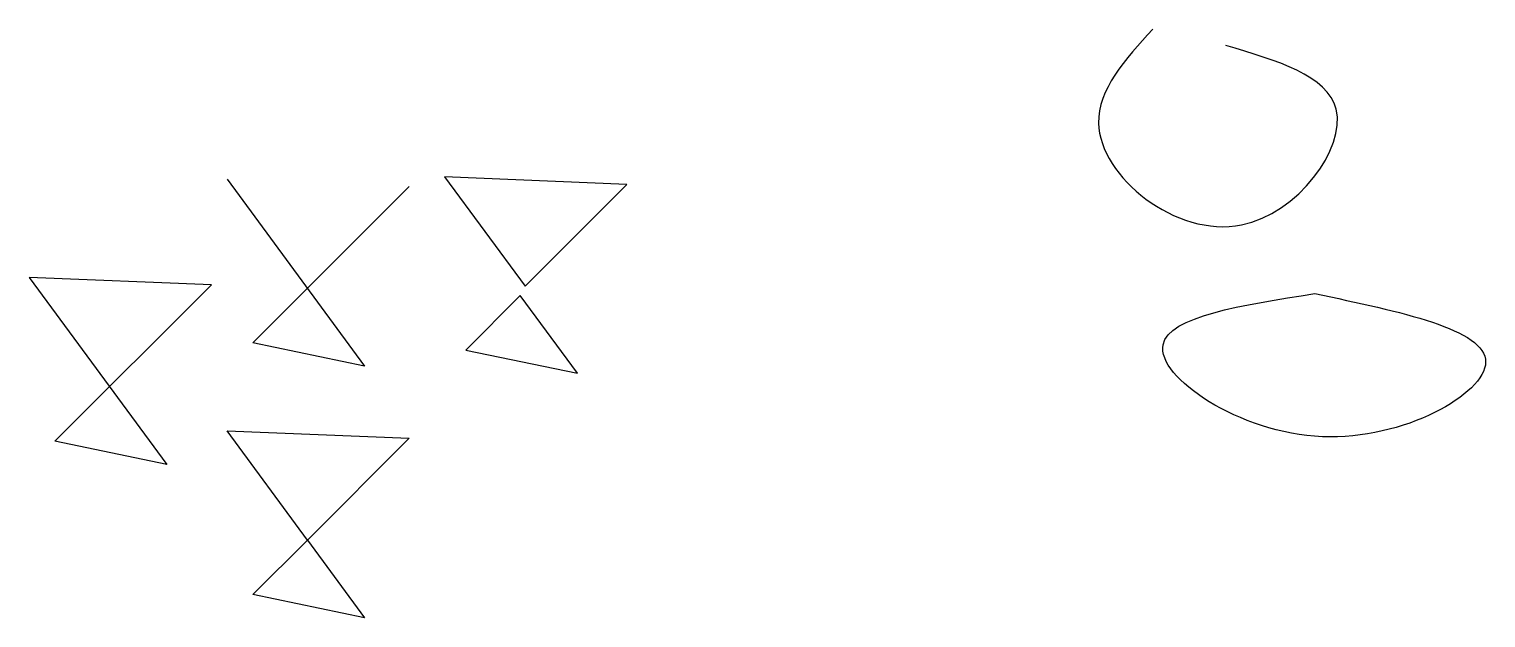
# Model space of a CAD drawing. Header units: millimetres. Extents: x 1468 to 8356, y -352 to 2433.
import ezdxf

# ---------------------------------------------------------------- set-up
doc = ezdxf.new("R2010")
doc.units = ezdxf.units.MM

msp = doc.modelspace()

# ---------------------------------------------------------------- linework, layer by layer
at = {"color": 1}
msp.add_lwpolyline([(2403.8, 1723.3), (3054.4, 838.5), (2526.1, 948.5), (3265.7, 1688.1)], dxfattribs=at)
at = {"color": 3}
msp.add_lwpolyline([(3432.9, 1733.3), (3813, 1216.4), (4294.8, 1698.1)], close=True, dxfattribs=at)
at = {"color": 5}
msp.add_lwpolyline([(1468.1, 1258.1), (2118.6, 373.3), (1590.4, 483.3), (2330, 1222.8), (1468.1, 1258.1)], dxfattribs=at)
at = {"color": 4}
msp.add_lwpolyline([(3790.5, 1172.6), (3532.7, 914.7), (4060.9, 804.7)], close=True, dxfattribs=at)
at = {"color": 2}
msp.add_lwpolyline([(2403.8, 532.5), (3265.7, 497.3), (2783.9, 15.5), (3054.4, -352.3), (2526.1, -242.3), (2783.9, 15.5)], close=True, dxfattribs=at)
for points in [[(6781, 2432.7), (6524.6, 1988.5), (7201, 1506.7), (7648.4, 2054.1), (7126.2, 2355.5)], [(7546.9, 1181.5), (6830.2, 939.7), (7583.4, 504.8), (8354.9, 857.6), (7546.9, 1181.5)]]:
    msp.add_spline(points, degree=3)

doc.saveas('drawing.dxf')
